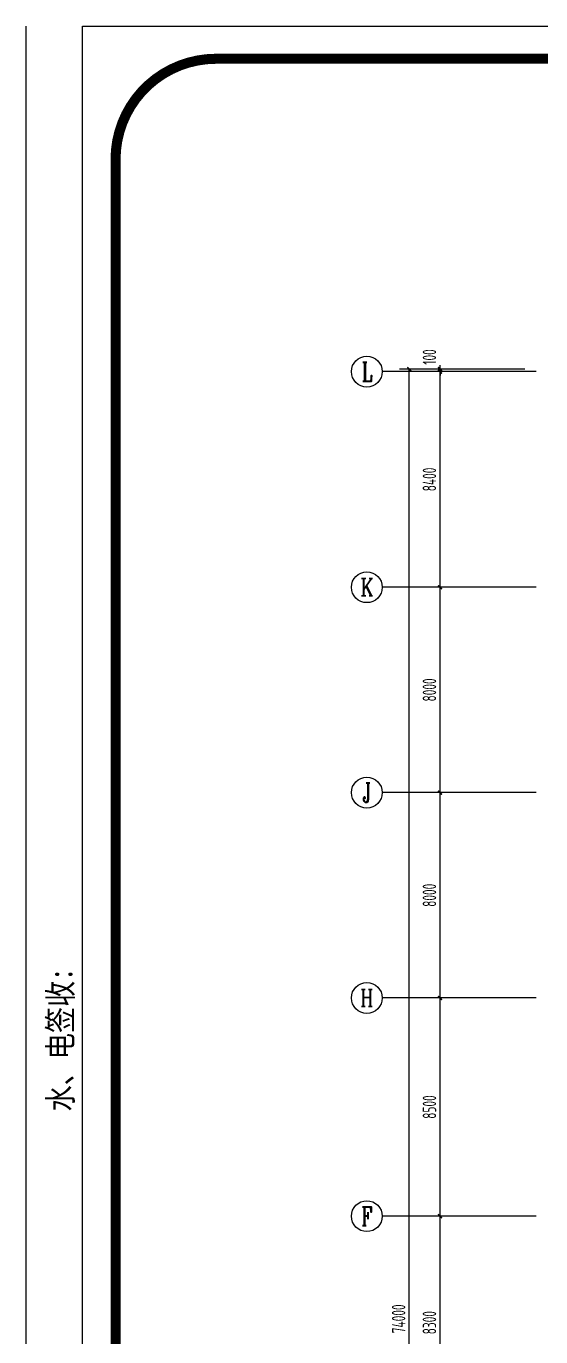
# Model space of a CAD drawing. Extents: x 1159254 to 1730927, y -477824 to -383968.
# Drawn here: x 1594799 to 1614837, y -435025 to -383968 of the extents above; entities that cross this region are included whole.
import ezdxf
from ezdxf.enums import TextEntityAlignment as Align

# ---------------------------------------------------------------- set-up
doc = ezdxf.new("R2010")
doc.units = 0
doc.header["$LTSCALE"] = 1000
for name, color, linetype in [('AXIS', 3, 'Continuous'), ('AXIS_TEXT', 7, 'Continuous'), ('外框', 7, 'Continuous')]:
    doc.layers.add(name, color=color, linetype=linetype)
doc.styles.add('_TCH_AXIS', font='COMPLEX', dxfattribs={"width": 0.8, "bigfont": 'TSSDCHN'})
doc.styles.add('_TCH_DIM_T3', font='TSSDENG', dxfattribs={"width": 0.64, "bigfont": 'TSSDCHN'})
doc.styles.add('COMPLEX', font='COMPLEX')
doc.styles.add('宋体平面', font='', dxfattribs={"width": 0.8})
doc.styles.get('宋体平面').set_extended_font_data('SimSun')
doc.dimstyles.new('_TCH_ARCH&&150', dxfattribs={"dimtxt": 525, "dimasz": 150, "dimexe": 375, "dimexo": 450, "dimgap": 150, "dimtad": 1, "dimdec": 0, "dimzin": 0, "dimdsep": 46, "dimtxsty": '_TCH_DIM_T3', "dimblk": 'ARCHTICK', "dimcen": 0.09, "dimclrt": 7, "dimazin": 2, "dimtfac": 1, "dimtdec": 0, "dimtix": 1, "dimtmove": 2, "dimatfit": 3, "dimfxl": 0, "dimtolj": 1, "dimtzin": 0, "dimarcsym": 0})

# ---------------------------------------------------------------- blocks, each defined once
blk = doc.blocks.new('_ArchTick')
at = {"color": 0, "linetype": 'ByBlock', "const_width": 0.4}
blk.add_lwpolyline([(-0.5, -0.5), (0.5, 0.5)], dxfattribs=at)
blk = doc.blocks.new('*D141')
at = {"layer": 'AXIS', "color": 0, "lineweight": -2, "transparency": 16777216}
for p, q in [((1614213, -430325), (1610538, -430325)), ((1610913, -438625), (1610913, -430325)), ((1614213, -438625), (1610538, -438625))]:
    blk.add_line(p, q, dxfattribs=at)
at = {"layer": 'Defpoints', "color": 0, "transparency": 16777216}
for p in [(1610913, -430325), (1614663, -430325), (1614663, -438625)]:
    blk.add_point(p, dxfattribs=at)
at = {"layer": 'AXIS', "color": 0, "lineweight": -2, "transparency": 16777216, "xscale": 150, "yscale": 150, "zscale": 150}
for p, rotation in [((1610913, -430325), 90), ((1610913, -438625), 270)]:
    blk.add_blockref('_ArchTick', p, dxfattribs=dict(at, rotation=rotation))
at = {"layer": 'AXIS', "color": 7, "transparency": 16777216, "insert": (1610501, -434475), "char_height": 525, "attachment_point": 5, "rotation": 90, "style": '_TCH_DIM_T3'}
blk.add_mtext('\\A1;8300', dxfattribs=at)
blk = doc.blocks.new('*D142')
at = {"layer": 'AXIS', "color": 0, "lineweight": -2, "transparency": 16777216}
for p, q in [((1614213, -421825), (1610538, -421825)), ((1610913, -430325), (1610913, -421825)), ((1614213, -430325), (1610538, -430325))]:
    blk.add_line(p, q, dxfattribs=at)
at = {"layer": 'Defpoints', "color": 0, "transparency": 16777216}
for p in [(1610913, -421825), (1614663, -421825), (1614663, -430325)]:
    blk.add_point(p, dxfattribs=at)
at = {"layer": 'AXIS', "color": 0, "lineweight": -2, "transparency": 16777216, "xscale": 150, "yscale": 150, "zscale": 150}
for p, rotation in [((1610913, -421825), 90), ((1610913, -430325), 270)]:
    blk.add_blockref('_ArchTick', p, dxfattribs=dict(at, rotation=rotation))
at = {"layer": 'AXIS', "color": 7, "transparency": 16777216, "insert": (1610501, -426075), "char_height": 525, "attachment_point": 5, "rotation": 90, "style": '_TCH_DIM_T3'}
blk.add_mtext('\\A1;8500', dxfattribs=at)
blk = doc.blocks.new('*D143')
at = {"layer": 'AXIS', "color": 0, "lineweight": -2, "transparency": 16777216}
for p, q in [((1614213, -413825), (1610538, -413825)), ((1610913, -421825), (1610913, -413825)), ((1614213, -421825), (1610538, -421825))]:
    blk.add_line(p, q, dxfattribs=at)
at = {"layer": 'Defpoints', "color": 0, "transparency": 16777216}
for p in [(1610913, -413825), (1614663, -413825), (1614663, -421825)]:
    blk.add_point(p, dxfattribs=at)
at = {"layer": 'AXIS', "color": 0, "lineweight": -2, "transparency": 16777216, "xscale": 150, "yscale": 150, "zscale": 150}
for p, rotation in [((1610913, -413825), 90), ((1610913, -421825), 270)]:
    blk.add_blockref('_ArchTick', p, dxfattribs=dict(at, rotation=rotation))
at = {"layer": 'AXIS', "color": 7, "transparency": 16777216, "insert": (1610501, -417825), "char_height": 525, "attachment_point": 5, "rotation": 90, "style": '_TCH_DIM_T3'}
blk.add_mtext('\\A1;8000', dxfattribs=at)
blk = doc.blocks.new('*D144')
at = {"layer": 'AXIS', "color": 0, "lineweight": -2, "transparency": 16777216}
for p, q in [((1614213, -405825), (1610538, -405825)), ((1610913, -413825), (1610913, -405825)), ((1614213, -413825), (1610538, -413825))]:
    blk.add_line(p, q, dxfattribs=at)
at = {"layer": 'Defpoints', "color": 0, "transparency": 16777216}
for p in [(1610913, -405825), (1614663, -405825), (1614663, -413825)]:
    blk.add_point(p, dxfattribs=at)
at = {"layer": 'AXIS', "color": 0, "lineweight": -2, "transparency": 16777216, "xscale": 150, "yscale": 150, "zscale": 150}
for p, rotation in [((1610913, -405825), 90), ((1610913, -413825), 270)]:
    blk.add_blockref('_ArchTick', p, dxfattribs=dict(at, rotation=rotation))
at = {"layer": 'AXIS', "color": 7, "transparency": 16777216, "insert": (1610501, -409825), "char_height": 525, "attachment_point": 5, "rotation": 90, "style": '_TCH_DIM_T3'}
blk.add_mtext('\\A1;8000', dxfattribs=at)
blk = doc.blocks.new('*D145')
at = {"layer": 'AXIS', "color": 0, "lineweight": -2, "transparency": 16777216}
for p, q in [((1614213, -397425), (1610538, -397425)), ((1610913, -405825), (1610913, -397425)), ((1614213, -405825), (1610538, -405825))]:
    blk.add_line(p, q, dxfattribs=at)
at = {"layer": 'Defpoints', "color": 0, "transparency": 16777216}
for p in [(1610913, -397425), (1614663, -397425), (1614663, -405825)]:
    blk.add_point(p, dxfattribs=at)
at = {"layer": 'AXIS', "color": 0, "lineweight": -2, "transparency": 16777216, "xscale": 150, "yscale": 150, "zscale": 150}
for p, rotation in [((1610913, -397425), 90), ((1610913, -405825), 270)]:
    blk.add_blockref('_ArchTick', p, dxfattribs=dict(at, rotation=rotation))
at = {"layer": 'AXIS', "color": 7, "transparency": 16777216, "insert": (1610501, -401625), "char_height": 525, "attachment_point": 5, "rotation": 90, "style": '_TCH_DIM_T3'}
blk.add_mtext('\\A1;8400', dxfattribs=at)
blk = doc.blocks.new('*D146')
at = {"layer": 'AXIS', "color": 0, "lineweight": -2, "transparency": 16777216}
for p, q in [((1610913, -397325), (1610913, -397175)), ((1614213, -397325), (1610538, -397325)), ((1614213, -397425), (1610538, -397425)), ((1610913, -397425), (1610913, -397325)), ((1610913, -397425), (1610913, -397575))]:
    blk.add_line(p, q, dxfattribs=at)
at = {"layer": 'Defpoints', "color": 0, "transparency": 16777216}
for p in [(1610913, -397325), (1614663, -397325), (1614663, -397425)]:
    blk.add_point(p, dxfattribs=at)
at = {"layer": 'AXIS', "color": 0, "lineweight": -2, "transparency": 16777216, "xscale": 150, "yscale": 150, "zscale": 150}
for p, rotation in [((1610913, -397325), 270), ((1610913, -397425), 90)]:
    blk.add_blockref('_ArchTick', p, dxfattribs=dict(at, rotation=rotation))
at = {"layer": 'AXIS', "color": 7, "transparency": 16777216, "insert": (1610501, -396852), "char_height": 525, "attachment_point": 5, "rotation": 90, "style": '_TCH_DIM_T3'}
blk.add_mtext('\\A1;100', dxfattribs=at)
blk = doc.blocks.new('*D147')
at = {"layer": 'AXIS', "color": 0, "lineweight": -2, "transparency": 16777216}
for p, q in [((1614213, -397325), (1609338, -397325)), ((1609713, -471325), (1609713, -397325)), ((1614213, -471325), (1609338, -471325))]:
    blk.add_line(p, q, dxfattribs=at)
at = {"layer": 'Defpoints', "color": 0, "transparency": 16777216}
for p in [(1609713, -397325), (1614663, -397325), (1614663, -471325)]:
    blk.add_point(p, dxfattribs=at)
at = {"layer": 'AXIS', "color": 0, "lineweight": -2, "transparency": 16777216, "xscale": 150, "yscale": 150, "zscale": 150}
for p, rotation in [((1609713, -397325), 90), ((1609713, -471325), 270)]:
    blk.add_blockref('_ArchTick', p, dxfattribs=dict(at, rotation=rotation))
at = {"layer": 'AXIS', "color": 7, "transparency": 16777216, "insert": (1609301, -434325), "char_height": 525, "attachment_point": 5, "rotation": 90, "style": '_TCH_DIM_T3'}
blk.add_mtext('\\A1;74000', dxfattribs=at)
blk = doc.blocks.new('_AXISO')
blk.add_circle((0, 0), 0.5)
at = {"layer": 'AXIS_TEXT', "style": 'COMPLEX', "width": 1.041667}
blk.add_attdef('A', text='', height=0.56, dxfattribs=at).set_placement((-0.25, -0.28), (0.25, -0.28), align=Align.FIT)

msp = doc.modelspace()

# ---------------------------------------------------------------- linework, layer by layer
at = {"layer": 'AXIS'}
for p, q in [((1614663, -397424.8), (1608663, -397424.8)), ((1614663, -405824.8), (1608663, -405824.8)), ((1614663, -413824.8), (1608663, -413824.8)), ((1614663, -421824.8), (1608663, -421824.8)), ((1614663, -430324.8), (1608663, -430324.8))]:
    msp.add_line(p, q, dxfattribs=at)
at = {"layer": '外框', "lineweight": -2}
for p, q in [((1594798.5, -477716.8), (1594798.5, -383967.5)), ((1596989.2, -383967.5), (1730926.6, -383967.5)), ((1596989.2, -477824.5), (1596989.2, -383967.5))]:
    msp.add_line(p, q, dxfattribs=at)
at = {"layer": '外框', "lineweight": -2, "const_width": 391.5}
msp.add_lwpolyline([(1602192.9, -476589.1), (1725523.9, -476589.1, 0.4142136), (1729439.2, -472673.8), (1729439.2, -389151, 0.4142136), (1725523.9, -385235.8), (1602192.9, -385235.8, 0.4142136), (1598277.6, -389151), (1598277.6, -472673.8, 0.4142136)], format="xyb", close=True, dxfattribs=at)

# ---------------------------------------------------------------- block references
at = {"layer": 'AXIS'}
ref = msp.add_blockref('_AXISO', (1608063, -397424.8), dxfattribs=dict(at, xscale=1200, yscale=1200, zscale=1200))
ref.add_attrib('A', 'L', dxfattribs={"layer": 'AXIS_TEXT', "height": 729.3, "style": '_TCH_AXIS'}).set_placement((1607854.6, -397789.4), (1608271.4, -397789.4), align=Align.FIT)
ref = msp.add_blockref('_AXISO', (1608063, -405824.8), dxfattribs=dict(at, xscale=1200, yscale=1200, zscale=1200))
ref.add_attrib('A', 'K', dxfattribs={"layer": 'AXIS_TEXT', "height": 680.5, "style": '_TCH_AXIS'}).set_placement((1607816.8, -406165), (1608309.3, -406165), align=Align.FIT)
ref = msp.add_blockref('_AXISO', (1608063, -413824.8), dxfattribs=dict(at, xscale=1200, yscale=1200, zscale=1200))
ref.add_attrib('A', 'J', dxfattribs={"layer": 'AXIS_TEXT', "height": 774.7, "style": '_TCH_AXIS'}).set_placement((1607900.7, -414212.1), (1608225.3, -414212.1), align=Align.FIT)
ref = msp.add_blockref('_AXISO', (1608063, -421824.8), dxfattribs=dict(at, xscale=1200, yscale=1200, zscale=1200))
ref.add_attrib('A', 'H', dxfattribs={"layer": 'AXIS_TEXT', "height": 668.2, "style": '_TCH_AXIS'}).set_placement((1607808.5, -422158.9), (1608317.6, -422158.9), align=Align.FIT)
ref = msp.add_blockref('_AXISO', (1608063, -430324.8), dxfattribs=dict(at, xscale=1200, yscale=1200, zscale=1200))
ref.add_attrib('A', 'F', dxfattribs={"layer": 'AXIS_TEXT', "height": 717.3, "style": '_TCH_AXIS'}).set_placement((1607844.4, -430683.4), (1608281.6, -430683.4), align=Align.FIT)

# ---------------------------------------------------------------- texts
at = {"layer": '外框', "lineweight": -2, "style": '宋体平面', "width": 0.8}
msp.add_text('业主签收:                                      土建签收:                                     水、电签收:', height=932.804, rotation=90, dxfattribs=at).set_placement((1596592.3, -473477))

# ---------------------------------------------------------------- dimensions: what is measured, and where the dimension line sits
at = {"layer": 'AXIS'}
dim = msp.add_linear_dim(base=(1610913, -397324.8), p1=(1614663, -397424.8), p2=(1614663, -397324.8), angle=90, dimstyle='_TCH_ARCH&&150', dxfattribs=at)
dim.commit()
dim.dimension.update_dxf_attribs({"geometry": '*D146', "text_midpoint": (1610500.5, -396851.7), "dimtype": 129})
for p1, p2, distance, picture, middle in [((1614663, -471324.8), (1614663, -397324.8), 4950, '*D147', (1609300.5, -434324.8)), ((1614663, -405824.8), (1614663, -397424.8), 3750, '*D145', (1610500.5, -401624.8)), ((1614663, -413824.8), (1614663, -405824.8), 3750, '*D144', (1610500.5, -409824.8)), ((1614663, -421824.8), (1614663, -413824.8), 3750, '*D143', (1610500.5, -417824.8)), ((1614663, -430324.8), (1614663, -421824.8), 3750, '*D142', (1610500.5, -426074.8)), ((1614663, -438624.8), (1614663, -430324.8), 3750, '*D141', (1610500.5, -434474.8))]:
    dim = msp.add_aligned_dim(p1=p1, p2=p2, distance=distance, dimstyle='_TCH_ARCH&&150', dxfattribs=at)
    dim.commit()
    dim.dimension.update_dxf_attribs({"geometry": picture, "text_midpoint": middle})

doc.saveas('drawing.dxf')
